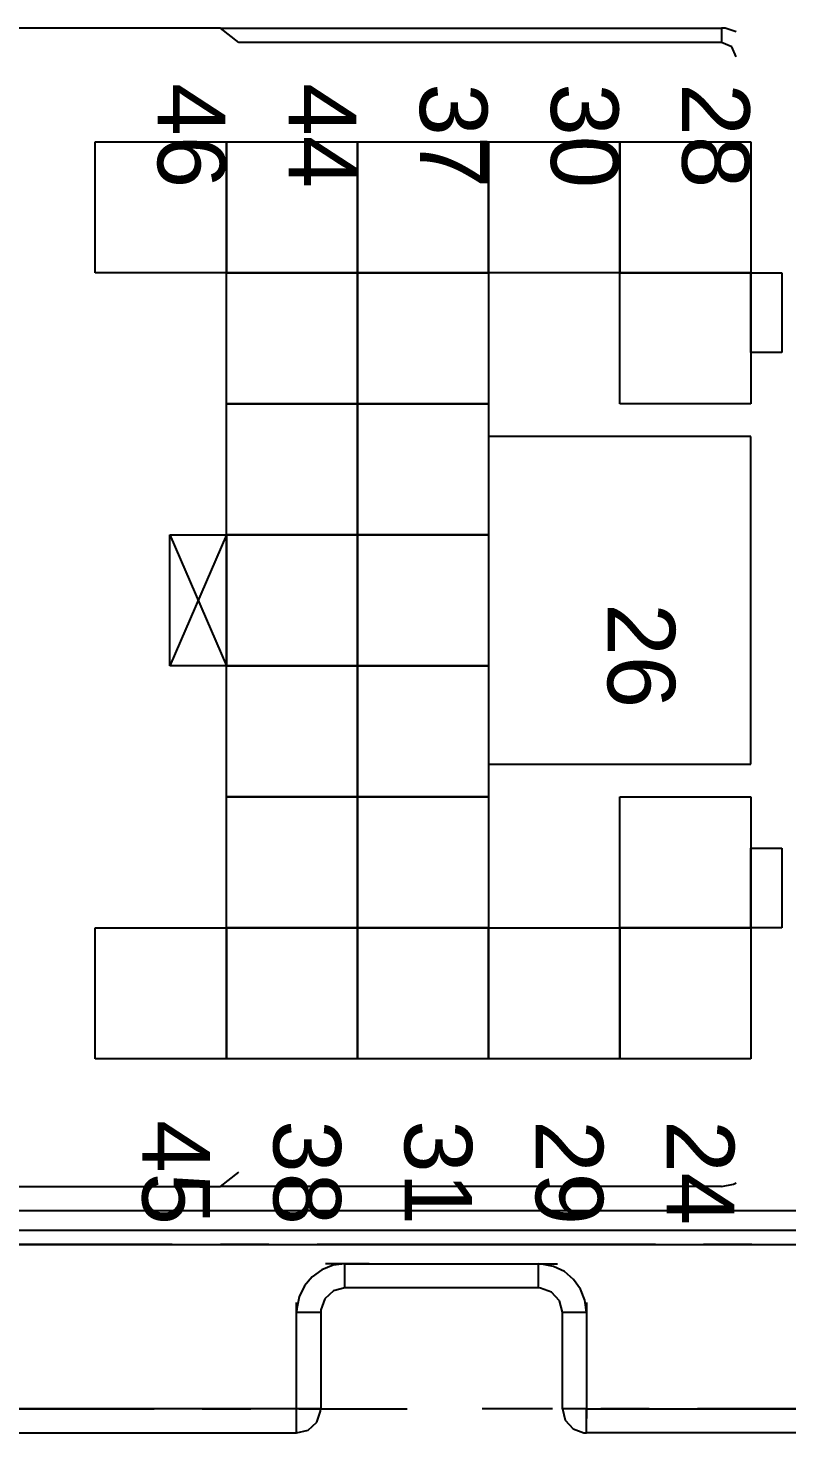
# Model space of a CAD drawing. Header units: inches. Extents: x 47316 to 59086, y 3141 to 11743.
# Drawn here: x 47698.1 to 47713.8, y 8683.27 to 8712.37 of the extents above; entities that cross this region are included whole.
import ezdxf

# ---------------------------------------------------------------- set-up
doc = ezdxf.new("R2010")
doc.units = ezdxf.units.IN
doc.header["$MEASUREMENT"] = 0
doc.styles.add('Arial_Style', font='arial.ttf')

msp = doc.modelspace()

# ---------------------------------------------------------------- linework, layer by layer
at = {"color": 7, "linetype": 'Continuous', "ltscale": 0.936}
for p, q in [((47702.077, 8712.366), (47697.377, 8712.366)), ((47702.077, 8712.366), (47712.45, 8712.366)), ((47702.455, 8712.066), (47702.077, 8712.366)), ((47712.522, 8712.363), (47712.45, 8712.366)), ((47712.45, 8712.366), (47712.45, 8712.066)), ((47712.752, 8712.285), (47712.522, 8712.363)), ((47712.45, 8712.066), (47702.455, 8712.066)), ((47712.663, 8711.978), (47712.45, 8712.066)), ((47712.752, 8711.767), (47712.663, 8711.978)), ((47699.486, 8707.298), (47699.486, 8710.011)), ((47699.486, 8710.011), (47702.2, 8710.011)), ((47702.2, 8710.011), (47702.2, 8707.298)), ((47702.2, 8707.298), (47702.2, 8710.011)), ((47702.2, 8710.011), (47704.913, 8710.011)), ((47704.913, 8710.011), (47704.913, 8707.298)), ((47704.913, 8707.298), (47704.913, 8710.011)), ((47704.913, 8710.011), (47707.627, 8710.011)), ((47707.627, 8710.011), (47707.627, 8707.298)), ((47707.627, 8707.298), (47707.627, 8710.011)), ((47707.627, 8710.011), (47710.34, 8710.011)), ((47710.34, 8710.011), (47710.34, 8707.298)), ((47710.34, 8707.298), (47710.34, 8710.011)), ((47710.34, 8710.011), (47713.054, 8710.011)), ((47713.054, 8710.011), (47713.054, 8707.298)), ((47702.2, 8707.298), (47699.486, 8707.298)), ((47699.486, 8707.298), (47699.486, 8707.298)), ((47704.913, 8707.298), (47702.2, 8707.298)), ((47702.2, 8707.298), (47702.2, 8707.298)), ((47702.2, 8704.584), (47702.2, 8707.298)), ((47702.2, 8707.298), (47704.913, 8707.298)), ((47704.913, 8707.298), (47704.913, 8704.584)), ((47707.627, 8707.298), (47704.913, 8707.298)), ((47704.913, 8707.298), (47704.913, 8707.298)), ((47704.913, 8704.584), (47704.913, 8707.298)), ((47704.913, 8707.298), (47707.627, 8707.298)), ((47707.627, 8707.298), (47707.627, 8704.584)), ((47710.34, 8707.298), (47707.627, 8707.298)), ((47707.627, 8707.298), (47707.627, 8707.298)), ((47713.054, 8707.298), (47710.34, 8707.298)), ((47710.34, 8707.298), (47710.34, 8707.298)), ((47710.34, 8704.584), (47710.34, 8707.298)), ((47710.34, 8707.298), (47713.054, 8707.298)), ((47713.054, 8707.298), (47713.054, 8704.584)), ((47713.054, 8705.649), (47713.054, 8707.298)), ((47713.054, 8707.298), (47713.694, 8707.298)), ((47713.694, 8707.298), (47713.694, 8705.649)), ((47713.694, 8707.298), (47713.694, 8707.298)), ((47713.694, 8705.649), (47713.054, 8705.649)), ((47704.913, 8704.584), (47702.2, 8704.584)), ((47702.2, 8704.584), (47702.2, 8704.584)), ((47702.2, 8701.871), (47702.2, 8704.584)), ((47702.2, 8704.584), (47704.913, 8704.584)), ((47704.913, 8704.584), (47704.913, 8701.871)), ((47707.627, 8704.584), (47704.913, 8704.584)), ((47704.913, 8704.584), (47704.913, 8704.584)), ((47704.913, 8701.871), (47704.913, 8704.584)), ((47704.913, 8704.584), (47707.627, 8704.584)), ((47707.627, 8704.584), (47707.627, 8701.871)), ((47713.054, 8704.584), (47710.34, 8704.584)), ((47710.34, 8704.584), (47710.34, 8704.584)), ((47707.627, 8703.907), (47707.627, 8697.123)), ((47713.054, 8703.907), (47707.627, 8703.907)), ((47707.627, 8703.907), (47707.627, 8703.907)), ((47713.054, 8697.123), (47713.054, 8703.907)), ((47701.028, 8701.871), (47702.2, 8701.871)), ((47701.028, 8699.16), (47701.028, 8701.871)), ((47701.028, 8701.871), (47701.028, 8701.871)), ((47701.028, 8701.871), (47702.2, 8701.871)), ((47701.028, 8699.16), (47701.028, 8701.871)), ((47701.028, 8701.871), (47701.028, 8701.871)), ((47701.028, 8701.871), (47702.2, 8699.16)), ((47702.2, 8701.871), (47701.028, 8699.16)), ((47704.913, 8701.871), (47702.2, 8701.871)), ((47702.2, 8701.871), (47702.2, 8701.871)), ((47702.2, 8699.16), (47702.2, 8701.871)), ((47702.2, 8701.871), (47704.913, 8701.871)), ((47702.2, 8701.871), (47702.2, 8699.16)), ((47702.2, 8701.871), (47702.2, 8699.16)), ((47704.913, 8701.871), (47704.913, 8699.16)), ((47707.627, 8701.871), (47704.913, 8701.871)), ((47704.913, 8701.871), (47704.913, 8701.871)), ((47704.913, 8699.16), (47704.913, 8701.871)), ((47704.913, 8701.871), (47707.627, 8701.871)), ((47707.627, 8701.871), (47707.627, 8699.16)), ((47702.2, 8699.16), (47701.028, 8699.16)), ((47702.2, 8699.16), (47701.028, 8699.16)), ((47704.913, 8699.16), (47702.2, 8699.16)), ((47702.2, 8699.16), (47702.2, 8699.16)), ((47702.2, 8696.446), (47702.2, 8699.16)), ((47702.2, 8699.16), (47704.913, 8699.16)), ((47704.913, 8699.16), (47704.913, 8696.446)), ((47707.627, 8699.16), (47704.913, 8699.16)), ((47704.913, 8699.16), (47704.913, 8699.16)), ((47704.913, 8696.446), (47704.913, 8699.16)), ((47704.913, 8699.16), (47707.627, 8699.16)), ((47707.627, 8699.16), (47707.627, 8696.446)), ((47707.627, 8697.123), (47713.054, 8697.123)), ((47704.913, 8696.446), (47702.2, 8696.446)), ((47702.2, 8696.446), (47702.2, 8696.446)), ((47702.2, 8693.733), (47702.2, 8696.446)), ((47702.2, 8696.446), (47704.913, 8696.446)), ((47704.913, 8696.446), (47704.913, 8693.733)), ((47707.627, 8696.446), (47704.913, 8696.446)), ((47704.913, 8696.446), (47704.913, 8696.446)), ((47704.913, 8693.733), (47704.913, 8696.446)), ((47704.913, 8696.446), (47707.627, 8696.446)), ((47707.627, 8696.446), (47707.627, 8693.733)), ((47710.34, 8693.733), (47710.34, 8696.446)), ((47710.34, 8696.446), (47713.054, 8696.446)), ((47713.054, 8696.446), (47713.054, 8693.733)), ((47713.054, 8693.733), (47713.054, 8695.381)), ((47713.054, 8695.381), (47713.694, 8695.381)), ((47713.694, 8695.381), (47713.694, 8693.733)), ((47713.694, 8695.381), (47713.694, 8695.381)), ((47699.486, 8691.019), (47699.486, 8693.733)), ((47699.486, 8693.733), (47702.2, 8693.733)), ((47704.913, 8693.733), (47702.2, 8693.733)), ((47702.2, 8693.733), (47702.2, 8693.733)), ((47702.2, 8691.019), (47702.2, 8693.733)), ((47702.2, 8693.733), (47704.913, 8693.733)), ((47702.2, 8693.733), (47702.2, 8691.019)), ((47704.913, 8693.733), (47704.913, 8691.019)), ((47707.627, 8693.733), (47704.913, 8693.733)), ((47704.913, 8693.733), (47704.913, 8693.733)), ((47704.913, 8691.019), (47704.913, 8693.733)), ((47704.913, 8693.733), (47707.627, 8693.733)), ((47707.627, 8693.733), (47707.627, 8691.019)), ((47707.627, 8691.019), (47707.627, 8693.733)), ((47707.627, 8693.733), (47710.34, 8693.733)), ((47710.34, 8693.733), (47710.34, 8691.019)), ((47713.054, 8693.733), (47710.34, 8693.733)), ((47710.34, 8693.733), (47710.34, 8693.733)), ((47710.34, 8691.019), (47710.34, 8693.733)), ((47710.34, 8693.733), (47713.054, 8693.733)), ((47713.054, 8693.733), (47713.054, 8691.019)), ((47713.694, 8693.733), (47713.054, 8693.733)), ((47702.2, 8691.019), (47699.486, 8691.019)), ((47699.486, 8691.019), (47699.486, 8691.019)), ((47704.913, 8691.019), (47702.2, 8691.019)), ((47702.2, 8691.019), (47702.2, 8691.019)), ((47707.627, 8691.019), (47704.913, 8691.019)), ((47704.913, 8691.019), (47704.913, 8691.019)), ((47710.34, 8691.019), (47707.627, 8691.019)), ((47707.627, 8691.019), (47707.627, 8691.019)), ((47713.054, 8691.019), (47710.34, 8691.019)), ((47710.34, 8691.019), (47710.34, 8691.019)), ((47702.077, 8688.371), (47702.455, 8688.67)), ((47697.377, 8688.371), (47702.077, 8688.371)), ((47712.45, 8688.371), (47702.077, 8688.371)), ((47712.45, 8688.371), (47712.692, 8688.42)), ((47712.692, 8688.42), (47712.752, 8688.452)), ((47731.254, 8687.868), (47681.452, 8687.868)), ((47681.452, 8687.47), (47731.254, 8687.47)), ((47693.903, 8687.17), (47731.254, 8687.17)), ((47701.077, 8687.17), (47694.08, 8687.17)), ((47703.077, 8687.17), (47702.077, 8687.17)), ((47711.08, 8687.17), (47704.077, 8687.17)), ((47713.075, 8687.17), (47712.077, 8687.17)), ((47704.408, 8686.741), (47704.176, 8686.647)), ((47705.153, 8686.769), (47704.252, 8686.769)), ((47704.653, 8686.769), (47704.408, 8686.741)), ((47704.653, 8686.272), (47704.653, 8686.769)), ((47704.653, 8686.769), (47708.653, 8686.769)), ((47706.153, 8686.769), (47707.153, 8686.769)), ((47708.15, 8686.769), (47709.054, 8686.769)), ((47708.728, 8686.764), (47708.653, 8686.769)), ((47708.653, 8686.769), (47708.653, 8686.272)), ((47708.973, 8686.715), (47708.728, 8686.764)), ((47703.973, 8686.504), (47703.814, 8686.314)), ((47704.176, 8686.647), (47703.973, 8686.504)), ((47709.197, 8686.61), (47708.973, 8686.715)), ((47709.384, 8686.446), (47709.197, 8686.61)), ((47709.53, 8686.246), (47709.384, 8686.446)), ((47703.814, 8686.314), (47703.705, 8686.09)), ((47704.418, 8686.209), (47704.239, 8686.048)), ((47704.653, 8686.272), (47704.418, 8686.209)), ((47708.653, 8686.272), (47704.653, 8686.272)), ((47704.653, 8686.272), (47704.653, 8686.272)), ((47708.7, 8686.267), (47708.653, 8686.272)), ((47708.931, 8686.186), (47708.7, 8686.267)), ((47709.093, 8686.006), (47708.931, 8686.186)), ((47709.621, 8686.017), (47709.53, 8686.246)), ((47703.653, 8683.569), (47703.653, 8685.97)), ((47703.655, 8685.847), (47703.653, 8685.769)), ((47703.705, 8686.09), (47703.655, 8685.847)), ((47704.239, 8686.048), (47704.155, 8685.819)), ((47709.153, 8685.769), (47709.093, 8686.006)), ((47709.653, 8685.769), (47709.621, 8686.017)), ((47709.653, 8685.97), (47709.653, 8683.569)), ((47703.653, 8683.269), (47703.653, 8685.769)), ((47703.653, 8685.769), (47704.155, 8685.769)), ((47704.155, 8685.819), (47704.155, 8685.769)), ((47704.155, 8685.769), (47704.155, 8683.769)), ((47709.153, 8683.769), (47709.153, 8685.769)), ((47709.153, 8685.769), (47709.653, 8685.769)), ((47709.653, 8685.769), (47709.653, 8683.769)), ((47704.155, 8683.769), (47680.754, 8683.769)), ((47693.702, 8683.769), (47700.705, 8683.769)), ((47701.702, 8683.769), (47702.705, 8683.769)), ((47703.702, 8683.769), (47705.942, 8683.769)), ((47704.069, 8683.491), (47704.15, 8683.72)), ((47704.15, 8683.72), (47704.155, 8683.769)), ((47708.952, 8683.769), (47707.491, 8683.769)), ((47709.153, 8683.769), (47709.213, 8683.532)), ((47709.653, 8683.769), (47709.153, 8683.769)), ((47709.213, 8683.532), (47709.374, 8683.353)), ((47709.653, 8683.769), (47731.254, 8683.769)), ((47709.653, 8683.269), (47709.653, 8683.769)), ((47709.653, 8683.769), (47709.653, 8683.769)), ((47710.952, 8683.769), (47709.952, 8683.769)), ((47718.952, 8683.769), (47711.952, 8683.769)), ((47680.754, 8683.269), (47703.653, 8683.269)), ((47703.653, 8683.269), (47703.89, 8683.329)), ((47703.89, 8683.329), (47704.069, 8683.491)), ((47709.374, 8683.353), (47709.601, 8683.272)), ((47709.601, 8683.272), (47709.653, 8683.269)), ((47731.254, 8683.269), (47709.653, 8683.269))]:
    msp.add_line(p, q, dxfattribs=at)

# ---------------------------------------------------------------- texts
at = {"color": 7, "linetype": 'Continuous', "style": 'Arial_Style'}
for s, p in [('46', (47700.778, 8711.222)), ('44', (47703.491, 8711.222)), ('37', (47706.205, 8711.222)), ('30', (47708.918, 8711.222)), ('28', (47711.632, 8711.222)), ('26', (47710.09, 8700.452)), ('45', (47700.46, 8689.746)), ('38', (47703.174, 8689.746)), ('31', (47705.887, 8689.746)), ('29', (47708.601, 8689.746)), ('24', (47711.314, 8689.746))]:
    msp.add_text(s, height=1.3979, rotation=-90, dxfattribs=at).set_placement(p)

doc.saveas('drawing.dxf')
